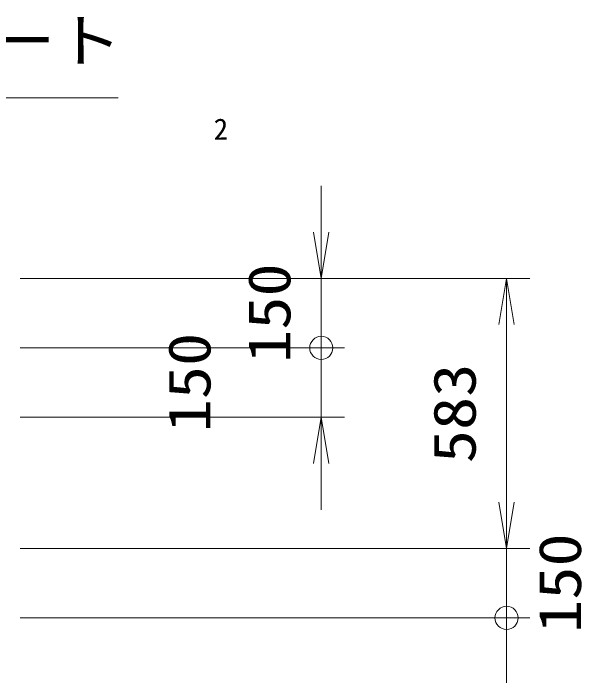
# Model space of a CAD drawing. Units: millimetres at full size. Extents: x 47000 to 89000, y 0 to 29700.
# Drawn here: x 62452 to 63679, y 3512 to 4942 of the extents above; entities that cross this region are included whole.
import ezdxf
from ezdxf.enums import TextEntityAlignment as Align

# ---------------------------------------------------------------- set-up
doc = ezdxf.new("R2010")
doc.units = ezdxf.units.MM
doc.header["$LTSCALE"] = 100
doc.layers.add('寸法', color=6, linetype='Continuous', lineweight=13)
doc.styles.add('ＭＳ ゴシック', font='')
doc.styles.get('ＭＳ ゴシック').set_extended_font_data('MS Gothic')

# ---------------------------------------------------------------- blocks, each defined once
blk = doc.blocks.new('dimension_origin')
at = {"color": 0, "linetype": 'Continuous', "lineweight": -2}
blk.add_circle((0, 0), 1.25, dxfattribs=at)
blk = doc.blocks.new('open_arrow')
at = {"color": 0, "linetype": 'Continuous', "lineweight": -2}
blk.add_lwpolyline([(7.5, 1.25), (0, 0), (7.5, -1.25)], dxfattribs=at)

msp = doc.modelspace()

# ---------------------------------------------------------------- linework, layer by layer
at = {"layer": '寸法'}
for p, q in [((63117, 4120), (63117, 4570)), ((62467, 4370), (63167, 4370)), ((62467, 4370), (63567, 4370)), ((63517, 4370), (63517, 3787)), ((63117, 4320), (63117, 3870)), ((62467, 4220), (63167, 4220)), ((62467, 4220), (63167, 4220)), ((62467, 4070), (63167, 4070)), ((63517, 3537), (63517, 3987)), ((62467, 3787), (63567, 3787)), ((62467, 3787), (63567, 3787)), ((63517, 3737), (63517, 2916.2)), ((62467, 3637), (63567, 3637)), ((62467, 3637), (63567, 3637))]:
    msp.add_line(p, q, dxfattribs=at)
msp.add_lwpolyline([(61217, 4370), (61257, 4461.7), (61387, 4760), (62678.7, 4760)], dxfattribs=at)

# ---------------------------------------------------------------- block references
for name, p, xscale, yscale, rotation in [('open_arrow', (63117, 4370), 13.3, 13.3, 90), ('open_arrow', (63517, 4370), 13.3, 13.3, 270), ('dimension_origin', (63117, 4220), 20, 20, 270), ('dimension_origin', (63117, 4220), 20, 20, 90), ('open_arrow', (63117, 4070), 13.3, 13.3, 270), ('open_arrow', (63517, 3787), 13.3, 13.3, 90), ('open_arrow', (63517, 3787), 13.3, 13.3, 90), ('dimension_origin', (63517, 3637), 20, 20, 270), ('dimension_origin', (63517, 3637), 20, 20, 90)]:
    msp.add_blockref(name, p, dxfattribs=dict(at, xscale=xscale, yscale=yscale, rotation=rotation))

# ---------------------------------------------------------------- texts
at = {"layer": '寸法', "style": 'ＭＳ ゴシック', "width": 1.15}
msp.add_text('基礎コンクリート', height=91.64, dxfattribs=at).set_placement((61537, 4810), align=Align.BOTTOM_LEFT)
at = {"layer": '寸法', "color": 3, "style": 'ＭＳ ゴシック'}
msp.add_text('2', height=45.8, dxfattribs=at).set_placement((62884.8, 4655.7), align=Align.BOTTOM_LEFT)
at = {"layer": '寸法', "style": 'ＭＳ ゴシック', "width": 1.15}
for s, p in [('150', (63004.5, 4295)), ('150', (62832, 4145)), ('583', (63404.5, 4078.5)), ('150', (63632, 3712))]:
    msp.add_text(s, height=91.64, rotation=90, dxfattribs=at).set_placement(p, align=Align.MIDDLE_CENTER)

doc.saveas('drawing.dxf')
